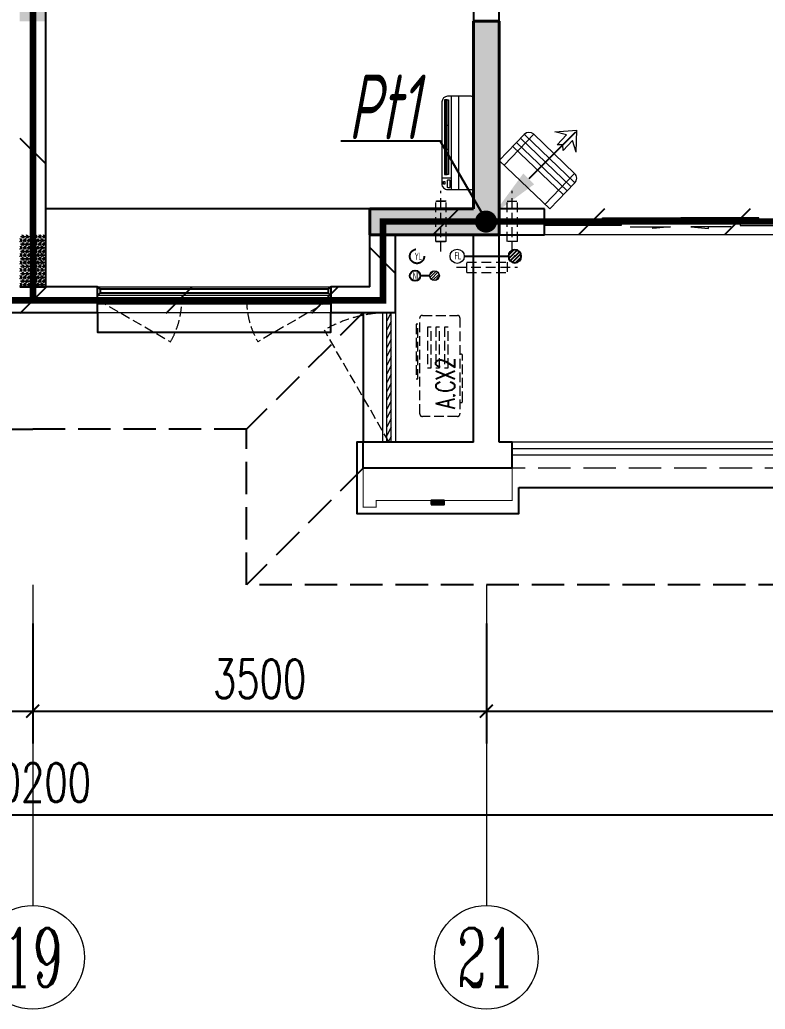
# Model space of a CAD drawing. Extents: x 3753737 to 4713801, y -857380 to 24339.
# Drawn here: x 4149913 to 4155665, y -780037 to -772402 of the extents above; entities that cross this region are included whole.
import ezdxf
from ezdxf.enums import TextEntityAlignment as Align

# ---------------------------------------------------------------- set-up
doc = ezdxf.new("R2010")
doc.units = 0
doc.header["$LTSCALE"] = 1000
doc.header["$MEASUREMENT"] = 0
for name, pattern in [('CENTER2', [1.125, 0.75, -0.125, 0.125, -0.125]), ('DASH', [0.35, 0.25, -0.1]), ('HIDDEN', [0.375, 0.25, -0.125])]:
    doc.linetypes.add(name, pattern=pattern)
doc.layers.get('0').update_dxf_attribs({"linetype": 'CONTINUOUS'})
doc.layers.get('Defpoints').update_dxf_attribs({"linetype": 'CONTINUOUS'})
for name, color, linetype in [('!!电气', 1, 'CONTINUOUS'), ('3-栏杆1', 252, 'CONTINUOUS'), ('3.5方案汇报，与郭总、侯月琴确定户型_t8$0$2020.03.04 -1安徽标准化洋房户型(UA）_t8_t8$0$看线', 154, 'CONTINUOUS'), ('DIM-照明', 7, 'CONTINUOUS'), ('LVTRY', 252, 'CONTINUOUS'), ('LWIRE', 4, 'CONTINUOUS'), ('SHTLN', 4, 'CONTINUOUS'), ('VPIPE-凝结', 150, 'CONTINUOUS'), ('VPIPE-雨水', 4, 'DASH'), ('WALL', 252, 'CONTINUOUS'), ('WIRE-接地', 2, 'CONTINUOUS'), ('保温', 6, 'CONTINUOUS'), ('卫生间', 6, 'CONTINUOUS'), ('看线', 185, 'CONTINUOUS'), ('立面', 73, 'CONTINUOUS'), ('铝合金', 144, 'CONTINUOUS')]:
    doc.layers.add(name, color=color, linetype=linetype)
for name, color, linetype, lineweight in [('AXIS', 114, 'CONTINUOUS', 20), ('AXIS_TEXT', 7, 'CONTINUOUS', 20), ('COLUMN', 252, 'CONTINUOUS', 40), ('EQUIP_地漏', 7, 'CONTINUOUS', 18), ('PUB_HATCH', 8, 'CONTINUOUS', 9), ('PUB_TEXT', 7, 'CONTINUOUS', 20), ('VPIPE-废水', 31, 'TG_F', 18), ('WINDOW', 146, 'CONTINUOUS', 20), ('平面-栏杆', 56, 'CONTINUOUS', 15), ('平面-看线', 252, 'CONTINUOUS', 15), ('平面-空调室内机', 176, 'CONTINUOUS', 9), ('平面-空调预留孔', 252, 'CONTINUOUS', 15)]:
    doc.layers.add(name, color=color, linetype=linetype, lineweight=lineweight)
doc.styles.add('_TCH_AXIS', font='COMPLEX', dxfattribs={"bigfont": 'GBCBIG'})
doc.styles.add('_TCH_DIM', font='SIMPLEX', dxfattribs={"bigfont": 'GBCBIG'})
doc.styles.add('_TCH_DIM_T3', font='SIMPLEX.shx', dxfattribs={"width": 0.705882, "bigfont": 'GBCBIG.shx'})
doc.styles.add('COMPLEX', font='COMPLEX')
doc.styles.add('HZTXT', font='gbeitc.shx', dxfattribs={"width": 0.8, "height": 400, "bigfont": 'hztxt.shx'})
doc.styles.get("Standard").update_dxf_attribs({"font": 'gbenor.shx', "bigfont": 'gbcbig.shx'})
doc.styles.add('TG_LINETYPE', font='SIMPLEX', dxfattribs={"width": 0.8, "height": 3, "bigfont": 'HZTXT'})
doc.linetypes.add('TG_F', pattern='A,2,-0.3,["F",TG_LINETYPE,S=0.1,R=0,X=-0.23,Y=-0.15],0', length=2.3)
doc.dimstyles.new('_TCH_ARCH&&100', dxfattribs={"dimtxt": 297.5, "dimasz": 100, "dimexe": 250, "dimexo": 300, "dimgap": 100, "dimtad": 1, "dimdec": 0, "dimzin": 0, "dimdsep": 46, "dimtxsty": '_TCH_DIM_T3', "dimblk": 'ARCHTICK', "dimcen": 0.09, "dimclrt": 7, "dimazin": 2, "dimtfac": 1, "dimtdec": 0, "dimtix": 1, "dimtmove": 2, "dimatfit": 3, "dimfxl": 1, "dimtolj": 1, "dimtzin": 0, "dimarcsym": 0})

# ---------------------------------------------------------------- blocks, each defined once
blk = doc.blocks.new('GFDGFSDFGD')
at = {"layer": 'PUB_HATCH'}
blk.add_hatch(color=256, dxfattribs=at).paths.add_polyline_path([(448216.6, 365523.7), (449216.6, 365523.7), (449216.6, 367173.7), (449016.6, 367173.7), (449016.6, 365723.7), (448216.6, 365723.7)])
at = {"layer": 'COLUMN', "color": 252}
for p, q in [((449216.6, 367173.7), (449016.6, 367173.7)), ((449016.6, 367173.7), (449016.6, 365723.7)), ((449216.6, 365523.7), (449216.6, 367173.7)), ((449016.6, 365723.7), (448216.6, 365723.7)), ((448216.6, 365723.7), (448216.6, 365523.7)), ((448216.6, 365523.7), (449216.6, 365523.7))]:
    blk.add_line(p, q, dxfattribs=at)
blk = doc.blocks.new('dongkong')
at = {"layer": '平面-空调预留孔', "color": 8, "linetype": 'HIDDEN', "ltscale": 0.3}
for p, q in [((-603796, 210899.9), (-603796, 210431.5)), ((-603836, 210821), (-603836, 210510.8)), ((-603836, 210821), (-603756, 210821)), ((-603756, 210821), (-603756, 210510.8))]:
    blk.add_line(p, q, dxfattribs=at)
blk.add_lwpolyline([(-603756, 210510.8), (-603836, 210510.8)], dxfattribs=at)
blk = doc.blocks.new('A$C001338C2')
at = {"color": 8}
for p, q in [((845, 303.6), (55, 303.6)), ((109.1, 214.8), (109.1, 303.6)), ((0, 248.6), (0, 22)), ((900, 22), (900, 248.6)), ((22, 0), (878, 0))]:
    blk.add_line(p, q, dxfattribs=at)
at = {"color": 8, "lineweight": 5}
for p, q in [((900, 214.8), (0, 214.8)), ((864.6, 278.7), (144.5, 278.7)), ((144.5, 278.7), (144.5, 265.8)), ((387, 278.7), (144.5, 278.7)), ((144.5, 278.7), (144.5, 252.9)), ((144.5, 265.8), (864.6, 265.8)), ((144.5, 239.9), (144.5, 252.9)), ((144.5, 252.9), (864.6, 252.9)), ((864.6, 239.9), (144.5, 239.9)), ((387, 239.9), (387, 278.7)), ((622, 239.9), (387, 239.9)), ((864.6, 278.7), (622, 278.7)), ((622, 278.7), (622, 239.9)), ((864.6, 252.9), (864.6, 278.7)), ((864.6, 265.8), (864.6, 239.9)), ((900, 143.2), (0, 143.2))]:
    blk.add_line(p, q, dxfattribs=at)
at = {"color": 8}
for points in [[(73.1, 275), (56.8, 275, -0.414214), (51.3, 280.5), (51.3, 283.4, -0.414214), (56.8, 288.9), (73.1, 288.9, -0.414214), (78.6, 283.4), (78.6, 280.5, -0.414214)], [(89.2, 226.4), (22.2, 226.4, -0.414214), (16.7, 231.9), (16.7, 243.1, -0.414214), (22.2, 248.6), (89.2, 248.6, -0.414214), (94.7, 243.1), (94.7, 231.9, -0.414214)]]:
    blk.add_lwpolyline(points, format="xyb", close=True, dxfattribs=at)
for centre, radius, start, end in [((55, 248.6), 55, 90, 180), ((845, 248.6), 55, 360, 90), ((22, 22), 22, 180, 270), ((878, 22), 22, 270, 360)]:
    blk.add_arc(centre, radius, start, end, dxfattribs=at)
blk = doc.blocks.new('$lvtry$00000171')
for p, q in [((-74, 11), (-11, 74)), ((-70, -27), (27, 70)), ((-53, -53), (53, 53)), ((-27, -70), (70, 27)), ((11, -74), (74, -11))]:
    blk.add_line(p, q)
blk.add_circle((0, 0), 75)
blk.add_point((0, 0))
blk = doc.blocks.new('$TwtSys$00000141')
at = {"color": 252}
for p, q in [((-47.1, 3.8), (-5, 45.9)), ((-47.1, 3.8), (-5, 45.9)), ((-43.6, -17.5), (17.5, 43.6)), ((-43.6, -17.5), (17.5, 43.6)), ((-33.2, -33.2), (33.2, 33.2)), ((-33.2, -33.2), (33.2, 33.2)), ((-16.2, -43.5), (43.8, 16.4)), ((-16.2, -43.5), (43.8, 16.4)), ((5.7, -46.1), (46.1, -5.7)), ((5.7, -46.1), (46.1, -5.7))]:
    blk.add_line(p, q, dxfattribs=at)
blk.add_circle((0, 0), 47, dxfattribs=at)
blk.add_circle((0, 0), 47, dxfattribs=at)
blk = doc.blocks.new('A$C718F517F')
at = {"layer": '保温', "linetype": 'Continuous', "ltscale": 10}
h = blk.add_hatch(dxfattribs=at)
h.set_pattern_fill('HEX', color=251, scale=10, angle=90, style=0)
h.set_pattern_definition([(90, (-503782.455, -514000.21), (-16.49778, 1e-15), [9.525, -19.05]), (210, (-503782.455, -514000.21), (8.24889, -14.2874966), [9.525, -19.05]), (150, (-503782.455, -513990.684), (-8.24889, -14.2874966), [9.525, -19.05])])
h.paths.add_polyline_path([(0.1, 2048.3), (200.1, 2048.3), (200, 4900), (0, 4900)])
h = blk.add_hatch(dxfattribs=at)
h.set_pattern_fill('HEX', color=251, scale=10, angle=90, style=0)
h.set_pattern_definition([(90, (-503782.47, -516048.461), (-16.49778, 1e-15), [9.525, -19.05]), (210, (-503782.47, -516048.461), (8.24889, -14.2874966), [9.525, -19.05]), (150, (-503782.47, -516038.936), (-8.24889, -14.2874966), [9.525, -19.05])])
h.paths.add_polyline_path([(0.1, 0), (200.1, 0), (200.1, 398.3), (0.1, 398.3)])
at = {"layer": '保温', "color": 251, "linetype": 'ByBlock', "ltscale": 10}
blk.add_line((0, 0), (200, 0), dxfattribs=at)
blk = doc.blocks.new('A$C148B7D8E')
at = {"layer": '卫生间', "color": 252, "linetype": 'DASH'}
for p, q in [((22550, 0), (23450, -900)), ((22550, -1200), (23450, -2100))]:
    blk.add_line(p, q, dxfattribs=at)
blk.add_lwpolyline([(16100, 14000), (16100, 15400), (7700, 15400), (7700, 10800), (7300, 10800), (7300, 10000), (900, 10000), (900, 9000), (-900, 9000), (-900, -900), (1750, -900), (1750, -2100), (23450, -2100), (23450, -900), (25100, -900)], dxfattribs=at)
blk = doc.blocks.new('dasdasf1sa2f31as32f')
at = {"color": 8}
for p, q in [((-116, 585.6), (43.3, 640.5)), ((82.7, 476.6), (43.3, 640.5)), ((-22.8, 585.5), (-116, 585.6)), ((-22.8, 585.5), (-73.4, 493.2)), ((32.4, 555.1), (-18.1, 462.9)), ((82.7, 476.6), (32.4, 555.1)), ((-473.5, 259.7), (-339.5, 504)), ((-269.8, 524.3), (-427.7, 236.5)), ((114.7, 208.4), (-359.1, 468.2)), ((134.6, 245.5), (-338.8, 505.1)), ((-269.8, 524.3), (113.7, 314)), ((-31.3, 504.4), (-73.4, 493.2)), ((-18.1, 462.9), (-31.3, 504.4)), ((72.3, 131.9), (-401.1, 391.6)), ((92.6, 168.8), (-380.9, 428.5)), ((113.7, 314), (-44.2, 26.2)), ((0, 0), (-473.5, 259.7)), ((134, 244.4), (0, 0))]:
    blk.add_line(p, q, dxfattribs=at)
for centre, start, end in [((-294.5, 479.4), 61.25933, 151.25933), ((89, 269), 331.25933, 61.25933)]:
    blk.add_arc(centre, 51.3, start, end, dxfattribs=at)
blk = doc.blocks.new('fergve')
at = {"layer": '平面-空调预留孔', "color": 8, "linetype": 'DASH', "ltscale": 0.3}
for p, q in [((119062.7, 54987.6), (119062.7, 54977.6)), ((119435.6, 54977.6), (119435.6, 54987.6)), ((119072.7, 54967.6), (119425.6, 54967.6))]:
    blk.add_line(p, q, dxfattribs=at)
blk.add_lwpolyline([(119715.9, 54987.6), (118975.9, 54987.6, -0.414214), (118955.9, 55007.6), (118955.9, 55277.6, -0.414214), (118975.9, 55297.6), (119715.9, 55297.6, -0.414214), (119735.9, 55277.6), (119735.9, 55007.6, -0.414214)], format="xyb", close=True, dxfattribs=at)
for points in [[(119666.7, 55326.8), (119246.8, 55326.8), (119246.8, 55311.6), (119666.7, 55311.6)], [(119645.5, 55239.2), (119330, 55239.2), (119330, 55210.2), (119645.5, 55210.2)], [(119645.5, 55173.4), (119330, 55173.4), (119330, 55144.4), (119645.5, 55144.4)], [(119645.5, 55107.6), (119330, 55107.6), (119330, 55078.6), (119645.5, 55078.6)]]:
    blk.add_lwpolyline(points, close=True, dxfattribs=at)
for centre, start, end in [((119072.7, 54977.6), 180, 270), ((119425.6, 54977.6), 270, 0)]:
    blk.add_arc(centre, 10, start, end, dxfattribs=at)
at = {"layer": '平面-空调预留孔', "color": 8, "linetype": 'DASH', "ltscale": 0.3, "style": '_TCH_DIM', "width": 0.705882}
blk.add_text('A.CX2', height=146.88, dxfattribs=at).set_placement((119015.3, 55027.3))
blk = doc.blocks.new('GDGDRGDGDRGDR')
at = {"layer": '平面-空调室内机', "ltscale": 0.3}
for p, rotation in [((-154479.5, 653502.9), 180), ((659787.3, 1046278.1), 89.99999999999999)]:
    blk.add_blockref('dongkong', p, dxfattribs=dict(at, rotation=rotation))
at = {"layer": '平面-空调预留孔'}
for name, p, rotation in [('dasdasf1sa2f31as32f', (449606.8, 442932.1), 344.9999999966897), ('fergve', (503900.7, 322375.3), 90)]:
    blk.add_blockref(name, p, dxfattribs=dict(at, rotation=rotation))
blk = doc.blocks.new('_ArchTick')
at = {"color": 0, "linetype": 'ByBlock', "const_width": 0.15}
blk.add_lwpolyline([(-0.5, -0.5), (0.5, 0.5)], dxfattribs=at)
blk = doc.blocks.new('*D386')
at = {"layer": 'AXIS', "color": 0, "lineweight": -2, "transparency": 16777216}
for p, q in [((-100, -1299.9), (-100, -3024.9)), ((50100, -1299.9), (50100, -3024.9)), ((-100, -2774.9), (50100, -2774.9))]:
    blk.add_line(p, q, dxfattribs=at)
at = {"layer": 'Defpoints', "color": 0, "transparency": 16777216}
for p in [(-100, -999.9), (50100, -999.9), (50100, -2774.9)]:
    blk.add_point(p, dxfattribs=at)
at = {"layer": 'AXIS', "color": 0, "lineweight": -2, "transparency": 16777216, "xscale": 100, "yscale": 100, "zscale": 100, "rotation": 180}
blk.add_blockref('_ArchTick', (-100, -2774.9), dxfattribs=at)
at = {"layer": 'AXIS', "color": 0, "lineweight": -2, "transparency": 16777216, "xscale": 100, "yscale": 100, "zscale": 100}
blk.add_blockref('_ArchTick', (50100, -2774.9), dxfattribs=at)
at = {"layer": 'AXIS', "color": 7, "transparency": 16777216, "insert": (25000, -2526.2), "char_height": 297.5, "attachment_point": 5, "style": '_TCH_DIM_T3'}
blk.add_mtext('\\A1;50200', dxfattribs=at)
blk = doc.blocks.new('*D393')
at = {"layer": 'AXIS', "color": 0, "lineweight": -2, "transparency": 16777216}
for p, q in [((21500, -1299.9), (21500, -2224.9)), ((25000, -1299.9), (25000, -2224.9)), ((21500, -1974.9), (25000, -1974.9))]:
    blk.add_line(p, q, dxfattribs=at)
at = {"layer": 'Defpoints', "color": 0, "transparency": 16777216}
for p in [(21500, -999.9), (25000, -999.9), (25000, -1974.9)]:
    blk.add_point(p, dxfattribs=at)
at = {"layer": 'AXIS', "color": 0, "lineweight": -2, "transparency": 16777216, "xscale": 100, "yscale": 100, "zscale": 100, "rotation": 180}
blk.add_blockref('_ArchTick', (21500, -1974.9), dxfattribs=at)
at = {"layer": 'AXIS', "color": 0, "lineweight": -2, "transparency": 16777216, "xscale": 100, "yscale": 100, "zscale": 100}
blk.add_blockref('_ArchTick', (25000, -1974.9), dxfattribs=at)
at = {"layer": 'AXIS', "color": 7, "transparency": 16777216, "insert": (23250, -1726.2), "char_height": 297.5, "attachment_point": 5, "style": '_TCH_DIM_T3'}
blk.add_mtext('\\A1;3500', dxfattribs=at)
blk = doc.blocks.new('_AXISO')
blk.add_circle((0, 0), 0.5)
at = {"layer": 'AXIS_TEXT', "style": 'COMPLEX', "width": 1.041667}
blk.add_attdef('A', text='', height=0.56, dxfattribs=at).set_placement((-0.25, -0.28), (0.25, -0.28), align=Align.FIT)
blk = doc.blocks.new('*D399')
at = {"layer": 'AXIS', "color": 0, "lineweight": -2, "transparency": 16777216}
for p, q in [((28500, -1299.9), (28500, -2224.9)), ((34300, -1299.9), (34300, -2224.9)), ((28500, -1974.9), (34300, -1974.9))]:
    blk.add_line(p, q, dxfattribs=at)
at = {"layer": 'Defpoints', "color": 0, "transparency": 16777216}
for p in [(28500, -999.9), (34300, -999.9), (34300, -1974.9)]:
    blk.add_point(p, dxfattribs=at)
at = {"layer": 'AXIS', "color": 0, "lineweight": -2, "transparency": 16777216, "xscale": 100, "yscale": 100, "zscale": 100, "rotation": 180}
blk.add_blockref('_ArchTick', (28500, -1974.9), dxfattribs=at)
at = {"layer": 'AXIS', "color": 0, "lineweight": -2, "transparency": 16777216, "xscale": 100, "yscale": 100, "zscale": 100}
blk.add_blockref('_ArchTick', (34300, -1974.9), dxfattribs=at)
at = {"layer": 'AXIS', "color": 7, "transparency": 16777216, "insert": (31400, -1726.2), "char_height": 297.5, "attachment_point": 5, "style": '_TCH_DIM_T3'}
blk.add_mtext('\\A1;5800', dxfattribs=at)
blk = doc.blocks.new('*D400')
at = {"layer": 'AXIS', "color": 0, "lineweight": -2, "transparency": 16777216}
for p, q in [((25000, -1299.9), (25000, -2224.9)), ((28500, -1299.9), (28500, -2224.9)), ((25000, -1974.9), (28500, -1974.9))]:
    blk.add_line(p, q, dxfattribs=at)
at = {"layer": 'Defpoints', "color": 0, "transparency": 16777216}
for p in [(25000, -999.9), (28500, -999.9), (28500, -1974.9)]:
    blk.add_point(p, dxfattribs=at)
at = {"layer": 'AXIS', "color": 0, "lineweight": -2, "transparency": 16777216, "xscale": 100, "yscale": 100, "zscale": 100, "rotation": 180}
blk.add_blockref('_ArchTick', (25000, -1974.9), dxfattribs=at)
at = {"layer": 'AXIS', "color": 0, "lineweight": -2, "transparency": 16777216, "xscale": 100, "yscale": 100, "zscale": 100}
blk.add_blockref('_ArchTick', (28500, -1974.9), dxfattribs=at)
at = {"layer": 'AXIS', "color": 7, "transparency": 16777216, "insert": (26750, -1726.2), "char_height": 297.5, "attachment_point": 5, "style": '_TCH_DIM_T3'}
blk.add_mtext('\\A1;3500', dxfattribs=at)
blk = doc.blocks.new('$DorLib2D$00000138')
at = {"color": 0, "linetype": 'Continuous'}
for p, q in [((-0.2875, 0), (-0.2875, 0.1538)), ((-0.2875, 0.1538), (0, 0.1538)), ((0, 0.1538), (0, 0)), ((0.2875, 0.1538), (0, 0.1538)), ((0.2875, 0), (0.2875, 0.1538)), ((-0.5, -0.1399), (-0.5, 0)), ((-0.5, 0), (-0.2188, 0)), ((0, 0), (-0.2875, 0)), ((-0.2188, 0), (-0.2188, -0.1399)), ((0, 0), (0.2875, 0)), ((0.2188, 0), (0.2188, -0.1399)), ((0.5, 0), (0.2188, 0)), ((0.5, 0), (0.5, -0.1946)), ((0.5, -0.1399), (0.5, 0)), ((-0.2188, -0.1399), (-0.5, -0.1399)), ((0.2188, -0.1399), (0.5, -0.1399)), ((-0.1857, -0.186), (-0.037, -0.186)), ((-0.037, -0.186), (-0.1019, -0.2583)), ((-0.1019, -0.2583), (-0.1019, -0.186)), ((0.1857, -0.186), (0.037, -0.186)), ((0.037, -0.186), (0.1019, -0.2583)), ((0.1019, -0.2583), (0.1019, -0.186))]:
    blk.add_line(p, q, dxfattribs=at)
blk = doc.blocks.new('$WINLIB2D$00000001')
at = {"color": 0}
for points in [[(-0.5, 0.5), (-0.5, -0.5)], [(-0.5, 0.5), (0.5, 0.5)], [(0.5, -0.5), (0.5, 0.5)], [(0.5, 0.1667), (-0.5, 0.1667)], [(0.5, -0.1667), (-0.5, -0.1667)], [(-0.5, -0.5), (0.5, -0.5)]]:
    blk.add_lwpolyline(points, dxfattribs=at)
blk = doc.blocks.new('$WINLIB2D$00000039')
at = {"color": 0}
for points in [[(-0.5, 0.5), (-0.5, -0.5)], [(0.5, 0.5), (-0.5, 0.5)], [(0.5, -0.5), (0.5, 0.5)], [(-0.5, 0.1667), (0.5, 0.1667)], [(-0.3839, -0.1667), (-0.448, 0.1667)], [(-0.3159, -0.1667), (-0.38, 0.1667)], [(-0.2479, -0.1667), (-0.312, 0.1667)], [(-0.1799, -0.1667), (-0.244, 0.1667)], [(-0.1119, -0.1667), (-0.176, 0.1667)], [(-0.0439, -0.1667), (-0.108, 0.1667)], [(0.0241, -0.1667), (-0.04, 0.1667)], [(0.0921, -0.1667), (0.028, 0.1667)], [(0.16, -0.1667), (0.0959, 0.1667)], [(0.228, -0.1667), (0.1639, 0.1667)], [(0.296, -0.1667), (0.2319, 0.1667)], [(0.364, -0.1667), (0.2999, 0.1667)], [(0.432, -0.1667), (0.3679, 0.1667)], [(0.5, -0.1667), (0.4359, 0.1667)], [(-0.4519, -0.1667), (-0.5, 0.0836)], [(-0.5, -0.1667), (0.5, -0.1667)], [(0.5, -0.5), (-0.5, -0.5)]]:
    blk.add_lwpolyline(points, dxfattribs=at)
blk = doc.blocks.new('$TelecSys$00000008')
blk.add_line((0.4, 0.4), (-0.4, -0.4))
blk = doc.blocks.new('$TelecSys$00000078')
for p, q in [((1.15, 1.15), (0.55, 0.55)), ((0.104, 0.104), (0.104, 0.104)), ((-0.104, -0.104), (-0.104, -0.104))]:
    blk.add_line(p, q)
at = {"const_width": 0.142}
blk.add_lwpolyline([(-0.071, 0, 1), (0.071, 0, 1)], format="xyb", close=True, dxfattribs=at)
blk.add_solid([(0.62, 0.48), (0.48, 0.62), (0.1, 0.1)])
at = {"width": 0.8, "flags": 9}
blk.add_attdef('A', (0, 0), '', height=0.00002, dxfattribs=at)
blk = doc.blocks.new('A$C66B635E3')
at = {"layer": '立面'}
h = blk.add_hatch(dxfattribs=at)
h.set_pattern_fill('ANSI31', color=252, scale=2)
h.set_pattern_definition([(45, (-860150.3096, -795945.4643), (-2.24506403, 2.24506403), [])])
h.paths.add_polyline_path([(28075, -380), (28175, -380), (28175, -350), (28075, -350)])
at = {"color": 252, "const_width": 8}
blk.add_lwpolyline([(27550, -100), (27550, -400), (27650, -400), (27650, -350), (28700, -350), (28700, -100)], dxfattribs=at)
at = {"layer": '3-栏杆1', "color": 252}
for p, q in [((25520.3, 1282.2), (25500, 1300)), ((25500, 1300), (25520.3, 1282.2)), ((27279.7, 1282.2), (27300, 1300)), ((27300, 1300), (27279.7, 1282.2)), ((25500, 1233.1), (25520.3, 1252.9)), ((27279.7, 1282.1), (25520.3, 1282.2)), ((25520.3, 1282.2), (25520.3, 1252.9)), ((25520.3, 1252.9), (27279.7, 1252.9)), ((27279.7, 1282.2), (27279.7, 1252.9)), ((27279.7, 1252.9), (27300, 1233.1)), ((27300, 1233.1), (27279.7, 1252.9))]:
    blk.add_line(p, q, dxfattribs=at)
at = {"layer": '3.5方案汇报，与郭总、侯月琴确定户型_t8$0$2020.03.04 -1安徽标准化洋房户型(UA）_t8_t8$0$看线', "color": 252, "ltscale": 10}
blk.add_line((27600, 1900), (25100, 1900), dxfattribs=at)
at = {"layer": 'AXIS'}
for p, q in [((25000, -1000), (25000, -3475)), ((28500, -1000), (28500, -3475))]:
    blk.add_line(p, q, dxfattribs=at)
at = {"layer": 'VPIPE-凝结', "color": 252, "ltscale": 0.1}
blk.add_line((28330, 1535), (28670, 1535), dxfattribs=at)
blk.add_lwpolyline([(28062.4, 1385), (27990, 1385)], dxfattribs=at)
at = {"layer": 'VPIPE-凝结', "color": 252}
blk.add_circle((27950, 1385), 40, dxfattribs=at)
at = {"layer": 'VPIPE-废水', "color": 252}
blk.add_circle((28275, 1535), 55, dxfattribs=at)
at = {"layer": 'VPIPE-雨水', "color": 252}
blk.add_circle((27965, 1535), 55, dxfattribs=at)
at = {"layer": 'WALL', "color": 252}
for p, q in [((25100, 1300), (25100, 6200)), ((28400, 5200), (28400, 1900)), ((28600, 1900), (28600, 5200)), ((28400, 1900), (27600, 1900)), ((27600, 1300), (27600, 1900)), ((28950, 1900), (28600, 1900)), ((28950, 1700), (28950, 1900)), ((28400, 1700), (27800, 1700)), ((27800, 1100), (27800, 1700)), ((28400, 100), (28400, 1700)), ((28600, 1700), (28950, 1700)), ((28600, 100), (28600, 1700)), ((25500, 1300), (25100, 1300)), ((25500, 1100), (25500, 1300)), ((27600, 1300), (27300, 1300)), ((27300, 1300), (27300, 1100)), ((24500, 1100), (25000, 1100)), ((25000, 1100), (25500, 1100)), ((27300, 1100), (27800, 1100)), ((28400, 100), (27550, 100)), ((27550, -100), (27550, 100)), ((28700, 100), (28600, 100)), ((28700, -100), (28700, 100)), ((28500, -100), (27550, -100)), ((28700, -100), (28500, -100))]:
    blk.add_line(p, q, dxfattribs=at)
at = {"layer": 'WINDOW', "color": 252}
blk.add_line((31050, 1700), (28950, 1700), dxfattribs=at)
at = {"layer": 'WINDOW', "color": 252, "linetype": 'DASH', "ltscale": 0.3}
for points in [[(25500, 1200), (26063.1, 875.4, 0.131485), (26150, 1200)], [(27300, 1200), (26736.9, 875.4, -0.131485), (26650, 1200)], [(27750, 100), (27250, 966, -0.131652), (27750, 1100)]]:
    blk.add_lwpolyline(points, format="xyb", dxfattribs=at)
at = {"layer": '平面-栏杆', "color": 252}
for points in [[(33350, 50), (28700, 50)], [(33350, 0), (28700, 0)]]:
    blk.add_lwpolyline(points, dxfattribs=at)
at = {"layer": '平面-看线', "color": 252}
blk.add_lwpolyline([(33350, 100), (28700, 100)], dxfattribs=at)
at = {"layer": '平面-看线', "color": 252, "linetype": 'DASH'}
blk.add_lwpolyline([(33350, -100), (28700, -100)], dxfattribs=at)
at = {"layer": '看线', "color": 252, "ltscale": 0.5}
for points in [[(25500, 1100), (25500, 950), (27300, 950), (27300, 1100)], [(27550, 1100), (27550, 100)], [(28750, -250), (33350, -250)]]:
    blk.add_lwpolyline(points, dxfattribs=at)
at = {"layer": '看线', "color": 252}
blk.add_lwpolyline([(27550, 100), (27500, 100), (27500, -450), (28750, -450), (28750, -250)], dxfattribs=at)
at = {"layer": '立面', "color": 252}
blk.add_lwpolyline([(28075, -380), (28175, -380), (28175, -350), (28075, -350)], close=True, dxfattribs=at)
at = {"layer": '铝合金', "color": 252}
blk.add_lwpolyline([(28075, -380), (28175, -380), (28175, -350), (28075, -350)], close=True, dxfattribs=at)
at = {"color": 252}
for name, p in [('A$C148B7D8E', (-100, 1100)), ('GFDGFSDFGD', (-420616.6, -363823.7)), ('A$C718F517F', (24900, 1300)), ('GDGDRGDGDRGDR', (-420616.6, -441032.1))]:
    blk.add_blockref(name, p, dxfattribs=at)
at = {"color": 252, "xscale": -1}
blk.add_blockref('A$C148B7D8E', (50100, 1100), dxfattribs=at)
at = {"layer": 'AXIS'}
ref = blk.add_blockref('_AXISO', (25000, -3875), dxfattribs=dict(at, xscale=800, yscale=800, zscale=800))
ref.add_attrib('A', '19', dxfattribs={"layer": 'AXIS_TEXT', "height": 452.55, "style": '_TCH_AXIS', "width": 0.724138}).set_placement((24773.7, -4101.3), (25226.3, -4101.3), align=Align.FIT)
ref = blk.add_blockref('_AXISO', (28500, -3875), dxfattribs=dict(at, xscale=800, yscale=800, zscale=800))
ref.add_attrib('A', '21', dxfattribs={"layer": 'AXIS_TEXT', "height": 452.55, "style": '_TCH_AXIS', "width": 0.724138}).set_placement((28273.7, -4101.3), (28726.3, -4101.3), align=Align.FIT)
at = {"layer": 'EQUIP_地漏', "color": 252, "xscale": -0.8, "yscale": -0.8, "zscale": 0.8, "rotation": 180}
blk.add_blockref('$TwtSys$00000141', (28100, 1385), dxfattribs=at)
at = {"layer": 'LVTRY', "color": 252, "xscale": -0.6666666667107825, "yscale": 0.6666666667107825, "rotation": 90.00000000602213}
blk.add_blockref('$lvtry$00000171', (28720, 1535), dxfattribs=at)
at = {"layer": 'WINDOW', "color": 252}
for name, p, xscale, yscale, zscale, rotation in [('$DorLib2D$00000138', (30000, 1800), 2100, -200, 2100, 179.9999999989443), ('$WINLIB2D$00000001', (26400, 1200), 1800, -200, 1800, 4.935878894074151e-09), ('$WINLIB2D$00000039', (27750, 600), -1000, -100, -1000, 270)]:
    blk.add_blockref(name, p, dxfattribs=dict(at, xscale=xscale, yscale=yscale, zscale=zscale, rotation=rotation))
at = {"layer": '平面-空调室内机', "color": 252, "ltscale": 0.3, "xscale": -1, "rotation": 180}
blk.add_blockref('dongkong', (631945.9, 212470.8), dxfattribs=at)
at = {"layer": '平面-空调室内机', "color": 252, "ltscale": 0.3, "rotation": 180}
blk.add_blockref('dongkong', (-575646.1, 212470.8), dxfattribs=at)
at = {"layer": '平面-空调预留孔', "color": 252, "xscale": 0.800000000046565, "yscale": 0.800000000046565, "zscale": 0.800000000046565, "rotation": 90.00000023343011}
blk.add_blockref('A$C001338C2', (28399.9, 2050), dxfattribs=at)
at = {"layer": 'PUB_TEXT', "color": 252, "width": 0.6}
for s, p in [('YL', (27946.8, 1507)), ('FL', (28255.2, 1511.2)), ('NL', (27933.2, 1357))]:
    blk.add_text(s, height=56, dxfattribs=at).set_placement(p)
at = {"layer": 'AXIS'}
for p1, p2, distance, text, picture, middle in [((-100, -999.9), (50100, -999.9), -1775, '50200', '*D386', (25000, -2526.2)), ((21500, -999.9), (25000, -999.9), -975, '3500', '*D393', (23250, -1726.2)), ((25000, -999.9), (28500, -999.9), -975, '3500', '*D400', (26750, -1726.2)), ((28500, -999.9), (34300, -999.9), -975, '5800', '*D399', (31400, -1726.2))]:
    dim = blk.add_aligned_dim(p1=p1, p2=p2, distance=distance, text=text, dimstyle='_TCH_ARCH&&100', dxfattribs=at)
    dim.commit()
    dim.dimension.update_dxf_attribs({"geometry": picture, "text_midpoint": middle})

msp = doc.modelspace()

# ---------------------------------------------------------------- linework, layer by layer
at = {"layer": 'DIM-照明', "color": 7, "ltscale": 0.8}
for p in [(4152391.7, -773336.1), (4153519.5, -773960.1)]:
    msp.add_line(p, (4153157, -773336.1), dxfattribs=at)
at = {"layer": 'WIRE-接地', "color": 2, "linetype": 'CENTER2', "const_width": 50}
for points in [[(4164969.9, -775767.3), (4160065.7, -775767.3), (4160065.7, -775166.2), (4159314, -775166.2), (4159314, -773959.4), (4152716, -773959.4), (4152716, -774566.6), (4147318.1, -774566.6), (4147318.1, -773962.7), (4140716.2, -773962.7), (4140716.2, -775168.2), (4139969.4, -775168.2), (4139969.4, -775763.5), (4135061.9, -775763.5), (4135061.9, -775160.6), (4134315.9, -775160.6), (4134315.9, -773971.3), (4127719.2, -773971.3), (4127719.2, -774564.2), (4125013.4, -774564.2), (4125013.4, -766667.6)], [(4150015.8, -766660.7), (4150015.8, -774549.2)]]:
    msp.add_lwpolyline(points, dxfattribs=at)

# ---------------------------------------------------------------- block references
at = {"layer": '!!电气'}
msp.add_blockref('A$C66B635E3', (4125013.4, -775762.1), dxfattribs=at)
at = {"layer": 'LWIRE', "color": 2, "xscale": 600, "yscale": 600, "zscale": 600}
msp.add_blockref('$TelecSys$00000078', (4153510.9, -773959.4), dxfattribs=at)
at = {"layer": 'SHTLN', "color": 2, "xscale": 250, "yscale": 250, "zscale": 250}
for p, rotation in [((4150015.8, -773417.5), 270), ((4153202.5, -773959.4), 180), ((4154327.5, -773959.4), 180), ((4155452.5, -773959.4), 180), ((4152716, -774263), 270), ((4150017.1, -774566.6), 180), ((4151142.1, -774566.6), 180), ((4152267.1, -774566.6), 180)]:
    msp.add_blockref('$TelecSys$00000008', p, dxfattribs=dict(at, rotation=rotation))

# ---------------------------------------------------------------- texts
at = {"layer": 'DIM-照明', "color": 7, "ltscale": 0.8, "style": 'HZTXT', "width": 0.7}
msp.add_text('Pt1', height=500, dxfattribs=at).set_placement((4152722.4, -773074.4), align=Align.MIDDLE)

doc.saveas('drawing.dxf')
